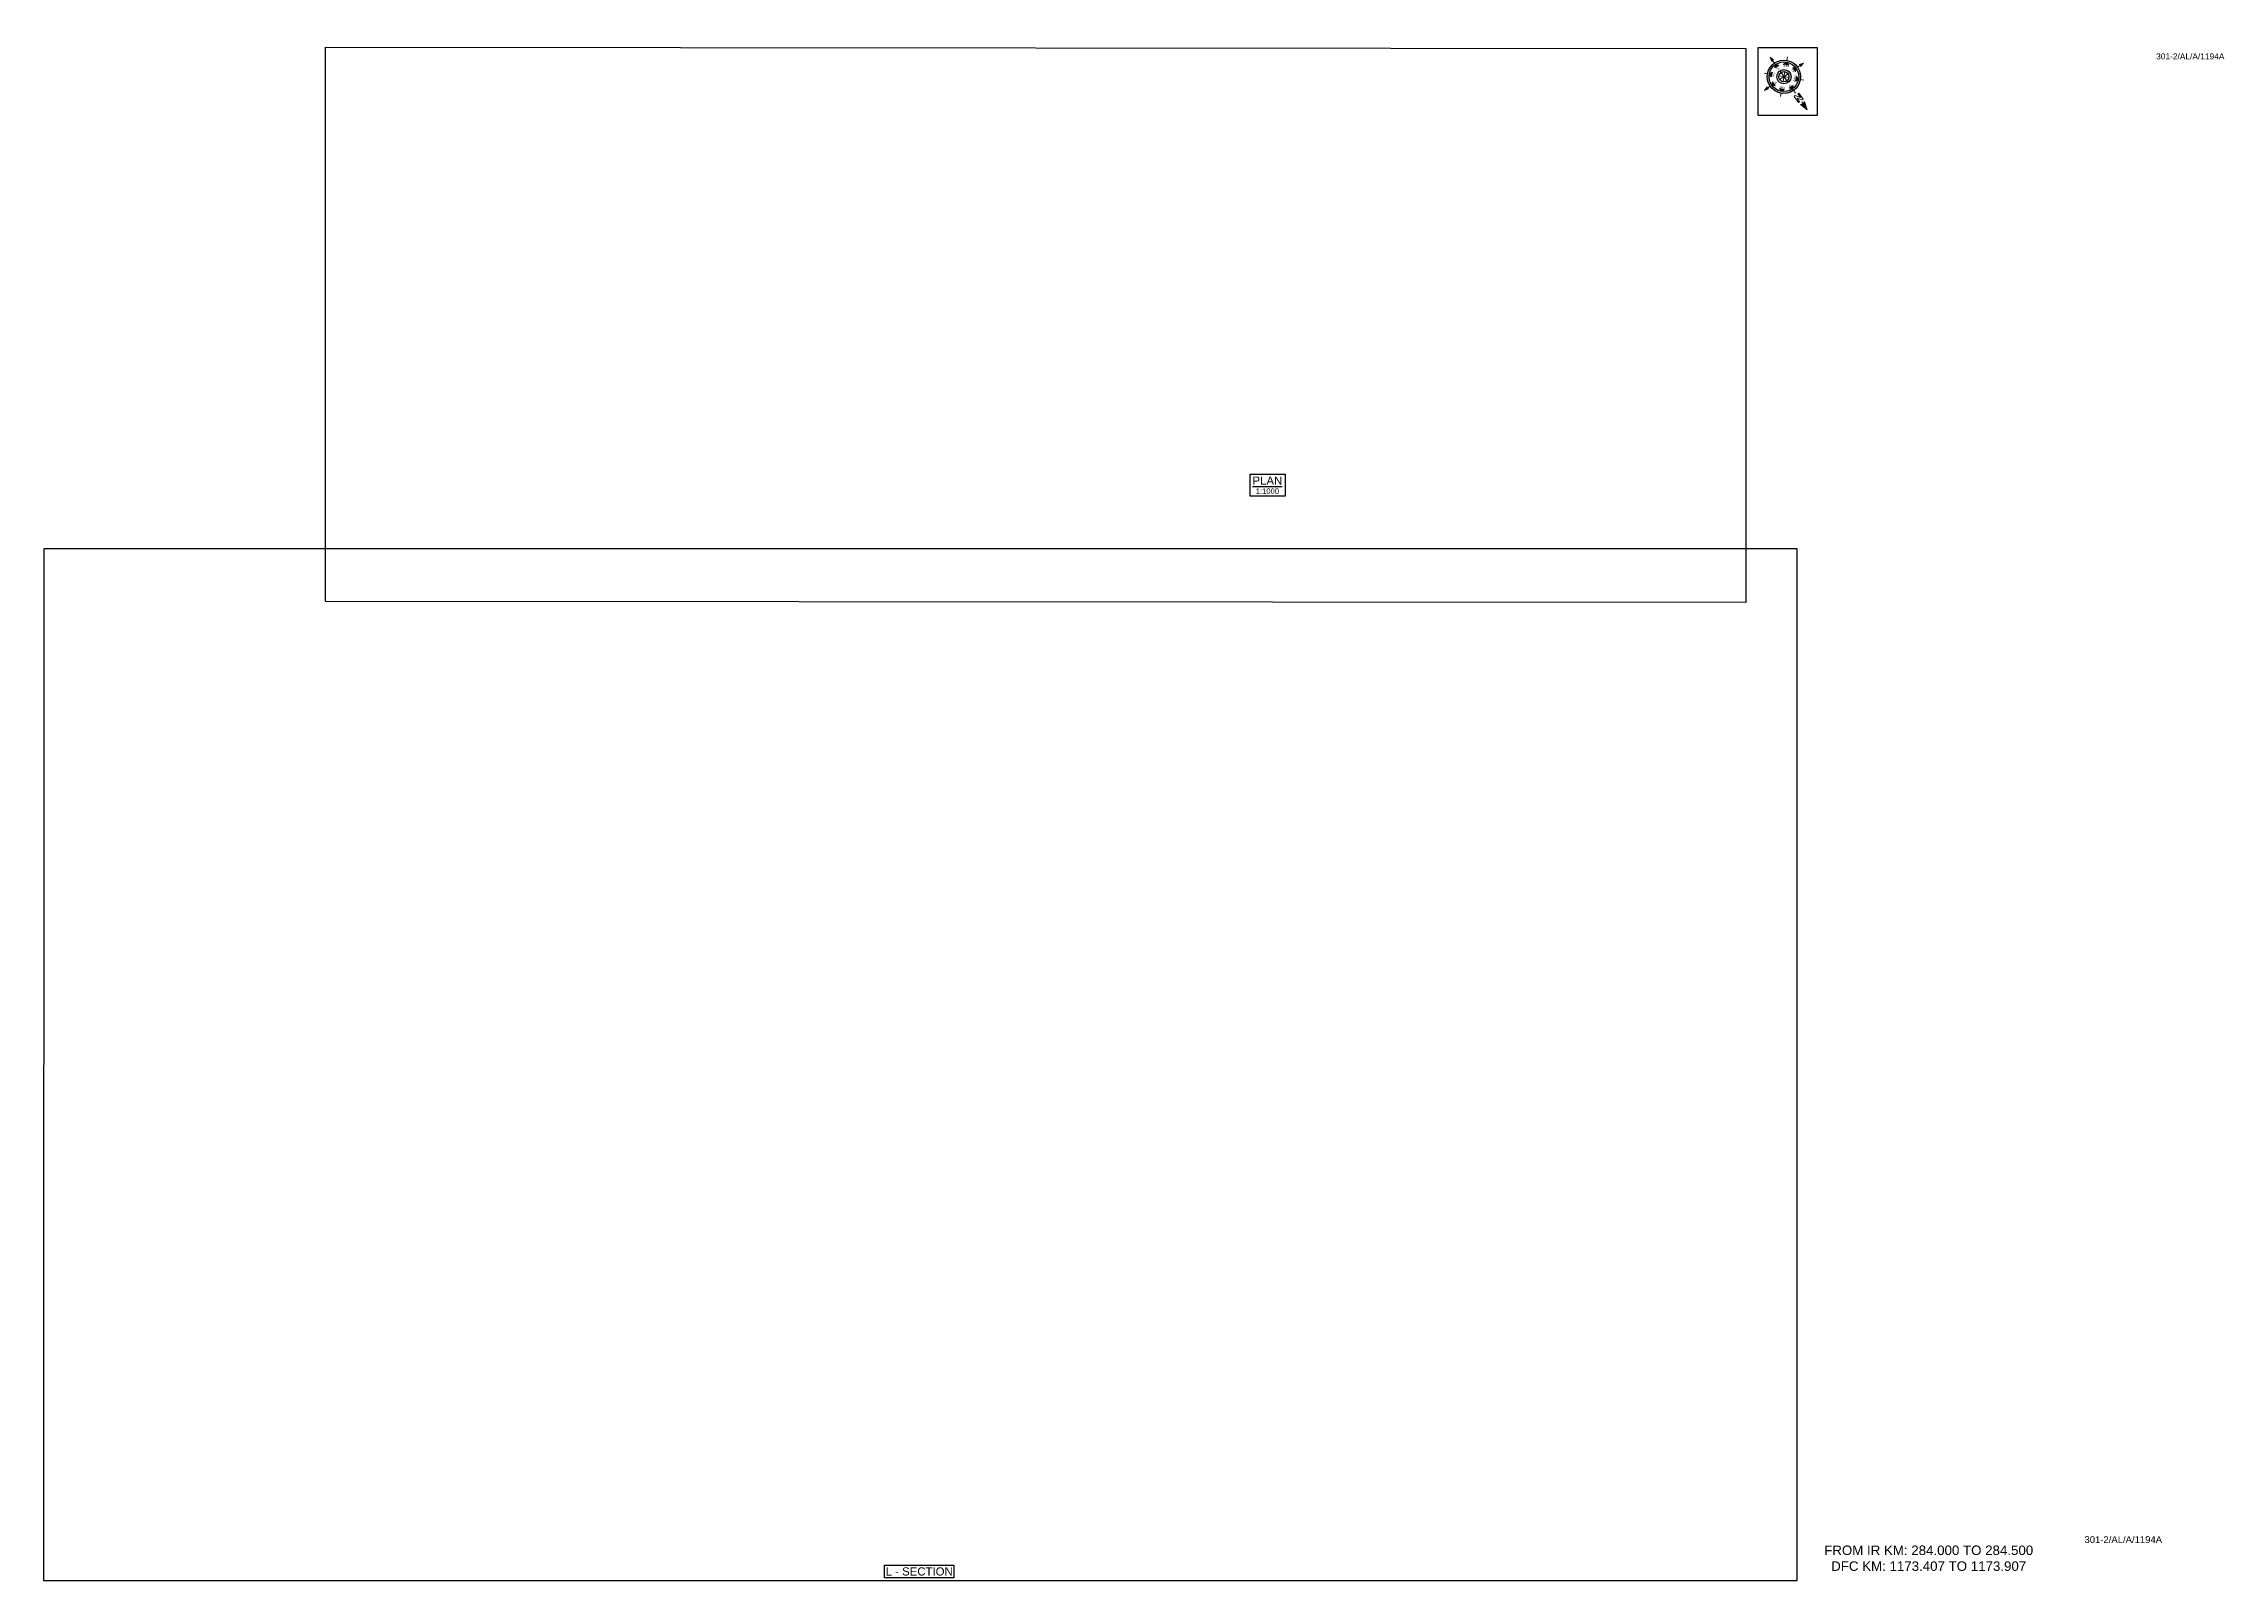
# Paper-space layout '1194A' of a CAD drawing. Header units: metres. Extents: x 23 to 826, y 15 to 581.
import ezdxf
from ezdxf.enums import TextEntityAlignment as Align

# ---------------------------------------------------------------- set-up
doc = ezdxf.new("R2010")
doc.units = ezdxf.units.M
doc.header["$MEASUREMENT"] = 0
doc.layers.get('Defpoints').update_dxf_attribs({"color": 5})
doc.layers.add('title', color=7, linetype='Continuous')
doc.styles.get("Standard").update_dxf_attribs({"font": 'arial.ttf'})
doc.styles.add('Style-Arial', font='arial.ttf')

# ---------------------------------------------------------------- blocks, each defined once
blk = doc.blocks.new('N')
for points in [[(0, 8.41), (-0.49, 6.68), (0, 6.93)], [(0.49, 6.68), (0, 6.93), (0, 8.41)], [(-4.93, 0), (-4.07, 0.25), (-4.19, 0)], [(-4.07, -0.25), (-4.19, 0), (-4.93, 0)], [(-3.08, 0), (-2.59, 0.49), (-2.59, -0.49)], [(-2.18, 2.18), (-1.48, 2.18), (-2.18, 1.48)], [(0, 3.08), (0.49, 2.59), (-0.49, 2.59)], [(2.18, 2.18), (2.18, 1.48), (1.48, 2.18)], [(3.08, 0), (2.59, -0.49), (2.59, 0.49)], [(4.07, 0.25), (4.19, 0), (4.93, 0)], [(4.93, 0), (4.07, -0.25), (4.19, 0)], [(-2.18, -2.18), (-2.18, -1.48), (-1.48, -2.18)], [(0, -3.08), (-0.49, -2.59), (0.49, -2.59)], [(0, -4.93), (-0.25, -4.07), (0, -4.19)], [(0.25, -4.07), (0, -4.19), (0, -4.93)], [(2.18, -2.18), (1.48, -2.18), (2.18, -1.48)]]:
    blk.add_hatch(color=7).paths.add_polyline_path(points, flags=0)
h = blk.add_hatch(color=7)
h.paths.add_polyline_path([(0, -3.08), (0, -3.46, 1), (0, 3.46), (0, 3.08, -1)])
h.paths.add_polyline_path([(0, 1.05), (0, 1.48, 1), (0, -1.48), (0, -1.05, -1)])
at = {"color": 7, "linetype": 'ByBlock', "lineweight": 13}
for p, q in [((-0.61, 4.57), (-0.61, 6.12)), ((-0.61, 6.12), (-0.3, 6.12)), ((-0.3, 6.12), (0.32, 5.19)), ((0.32, 4.57), (-0.3, 5.5)), ((-0.3, 5.5), (-0.3, 4.57)), ((0.32, 5.19), (0.32, 6.12)), ((0.32, 6.12), (0.64, 6.12)), ((0.64, 6.12), (0.64, 4.57))]:
    blk.add_line(p, q, dxfattribs=at)
at = {"color": 7, "lineweight": 13}
for p, q in [((0, 6.41), (0, 7.28)), ((-3.46, 0), (-4.19, 0)), ((-2.45, 2.45), (-2.97, 2.97)), ((1.05, 0), (-1.05, 0)), ((-1.05, 0), (1.05, 0)), ((-0.74, 0.74), (0.74, -0.74)), ((0.74, 0.74), (-0.74, -0.74)), ((0.74, -0.74), (-0.74, 0.74)), ((-0.74, -0.74), (0.74, 0.74)), ((0, 3.46), (0, 4.19)), ((0, 3.46), (0, 3.08)), ((0, 1.05), (0, 1.48)), ((0, 1.05), (0, -1.05)), ((0, -1.05), (0, 1.05)), ((2.45, 2.45), (2.97, 2.97)), ((3.46, 0), (4.19, 0)), ((-2.45, -2.45), (-2.97, -2.97)), ((0, -1.05), (0, -1.48)), ((0, -3.46), (0, -3.08)), ((0, -3.46), (0, -4.19)), ((2.45, -2.45), (2.97, -2.97))]:
    blk.add_line(p, q, dxfattribs=at)
at = {"color": 7, "linetype": 'ByBlock', "lineweight": 13}
for points in [[(-0.3, 4.57), (-0.61, 4.57)], [(0.32, 4.57), (0.64, 4.57)]]:
    blk.add_lwpolyline(points, dxfattribs=at)
at = {"color": 7, "lineweight": 13}
for points in [[(0, 8.41), (-0.49, 6.68), (0, 6.93), (0, 6.93)], [(0.49, 6.68), (0, 6.93), (0, 8.41), (0, 8.41)], [(-4.93, 0), (-4.07, 0.25), (-4.19, 0), (-4.19, 0)], [(-4.07, -0.25), (-4.19, 0), (-4.93, 0), (-4.93, 0)], [(-3.08, 0), (-2.59, 0.49), (-2.59, -0.49), (-2.59, -0.49)], [(-2.18, 2.18), (-1.48, 2.18), (-2.18, 1.48), (-2.18, 1.48)], [(0, 3.08), (0.49, 2.59), (-0.49, 2.59), (-0.49, 2.59)], [(2.18, 2.18), (2.18, 1.48), (1.48, 2.18), (1.48, 2.18)], [(3.08, 0), (2.59, -0.49), (2.59, 0.49), (2.59, 0.49)], [(4.07, 0.25), (4.19, 0), (4.93, 0), (4.93, 0)], [(4.93, 0), (4.07, -0.25), (4.19, 0), (4.19, 0)], [(-2.18, -2.18), (-2.18, -1.48), (-1.48, -2.18), (-1.48, -2.18)], [(0, -3.08), (-0.49, -2.59), (0.49, -2.59), (0.49, -2.59)], [(0, -4.93), (-0.25, -4.07), (0, -4.19), (0, -4.19)], [(0.25, -4.07), (0, -4.19), (0, -4.93), (0, -4.93)], [(2.18, -2.18), (1.48, -2.18), (2.18, -1.48), (2.18, -1.48)]]:
    blk.add_lwpolyline(points, close=True, dxfattribs=at)
at = {"color": 7}
for radius in [3.46, 3.08, 1.48, 1.05]:
    blk.add_circle((0, 0), radius, dxfattribs=at)
for s, rotation, p in [('W', 90, (-2.1, 0)), ('NW', 45, (-1.48, 1.48)), ('NE', 315, (1.48, 1.48)), ('E', 270, (1.97, 0)), ('SW', 135, (-1.48, -1.48)), ('SE', 225, (1.48, -1.48))]:
    blk.add_text(s, height=0.6, rotation=rotation, dxfattribs=at).set_placement(p, align=Align.CENTER)
for s, p in [('N', (0, 2.1)), ('S', (0, -2.47))]:
    blk.add_text(s, height=0.6, dxfattribs=at).set_placement(p, align=Align.CENTER)

psp = doc.layouts.new('1194A')

# ---------------------------------------------------------------- linework, layer by layer
psp.add_lwpolyline([(332.72, 16), (332.72, 20.6), (358.25, 20.6), (358.25, 16)], close=True)
at = {"layer": 'Defpoints'}
for points in [[(127.13, 579.23), (649.57, 578.77), (649.57, 374.92), (127.13, 375.3)], [(23.39, 15), (668.47, 15), (668.47, 394.62), (23.41, 394.62)]]:
    psp.add_lwpolyline(points, close=True, dxfattribs=at)
at = {"layer": 'title', "color": 7, "linetype": 'Continuous', "lineweight": -3}
psp.add_lwpolyline([(467.2, 422.17), (480.09, 422.17), (480.09, 414.02), (467.2, 414.02)], close=True, dxfattribs=at)

# ---------------------------------------------------------------- texts
at = {"style": 'Style-Arial'}
for height, p in [(2.2, (800.55, 574.76)), (2.5, (774.19, 28.76))]:
    psp.add_text('301-2/AL/A/1194A', height=height, dxfattribs=at).set_placement(p)
at = {"insert": (674.74, 27.84), "char_height": 3.5, "attachment_point": 1, "style": 'Style-Arial'}
psp.add_mtext_dynamic_manual_height_columns('\\pxqc;FROM IR KM: 284.000 TO 284.500\\P{\\C1;DFC KM: 1173.407 TO 1173.907 }', width=84.2726, gutter_width=17.5, heights=[0], dxfattribs=at)
at = {"layer": 'title', "color": 7, "linetype": 'Continuous', "lineweight": -3, "style": 'Style-Arial'}
for s, height, p in [('%%UPLAN', 3, (473.59, 419.73)), ('1:1000', 2, (473.59, 415.87))]:
    psp.add_text(s, height=height, dxfattribs=at).set_placement(p, align=Align.MIDDLE)
at = {"layer": 'title', "style": 'Style-Arial'}
psp.add_text('L - SECTION', height=3, rotation=0.00006, dxfattribs=at).set_placement((345.5, 18.3), align=Align.MIDDLE_CENTER)

# ---------------------------------------------------------------- viewports
at = {"layer": 'Defpoints', "view_twist_angle": 215.12229362}
vp = psp.add_viewport(center=(388.35, 477.08), size=(522.44, 204.3103), view_center_point=(1401317.44, -3135029.61), view_height=204.3104, status=3, dxfattribs=at)
vp.dxf.flags = 0x10000  # cut along an outline
vp.dxf.clipping_boundary_handle = psp.add_lwpolyline([(127.13, 579.23), (649.57, 578.77), (649.57, 374.92), (127.13, 375.3)], format="xyb", close=True, dxfattribs={"invisible": 1}).dxf.handle
at = {"layer": 'Defpoints'}
vp = psp.add_viewport(center=(345.93, 204.81), size=(645.08, 379.6222), view_center_point=(12205.43, -12049.79), view_height=379.6222, dxfattribs=at)
vp.dxf.flags = 0x10000  # cut along an outline
vp.dxf.clipping_boundary_handle = psp.add_lwpolyline([(23.39, 15), (668.47, 15), (668.47, 394.62), (23.41, 394.62)], format="xyb", close=True, dxfattribs={"invisible": 1}).dxf.handle

# ---------------------------------------------------------------- wipeouts: each hides what was drawn before it
psp.add_wipeout([(653.96, 579), (676, 579), (676, 554.19), (653.96, 554.19)])

# ---------------------------------------------------------------- next in the draw order: linework, layer by layer
psp.add_lwpolyline([(676, 579), (653.96, 579), (653.96, 554.19), (676, 554.19)], close=True)

# ---------------------------------------------------------------- next in the draw order: block references
at = {"xscale": 1.771541522973351, "yscale": 1.771541522973351, "zscale": 1.771541522973351, "rotation": 215.1222936235771}
psp.add_blockref('N', (663.62, 568.39), dxfattribs=at)

doc.saveas('drawing.dxf')
